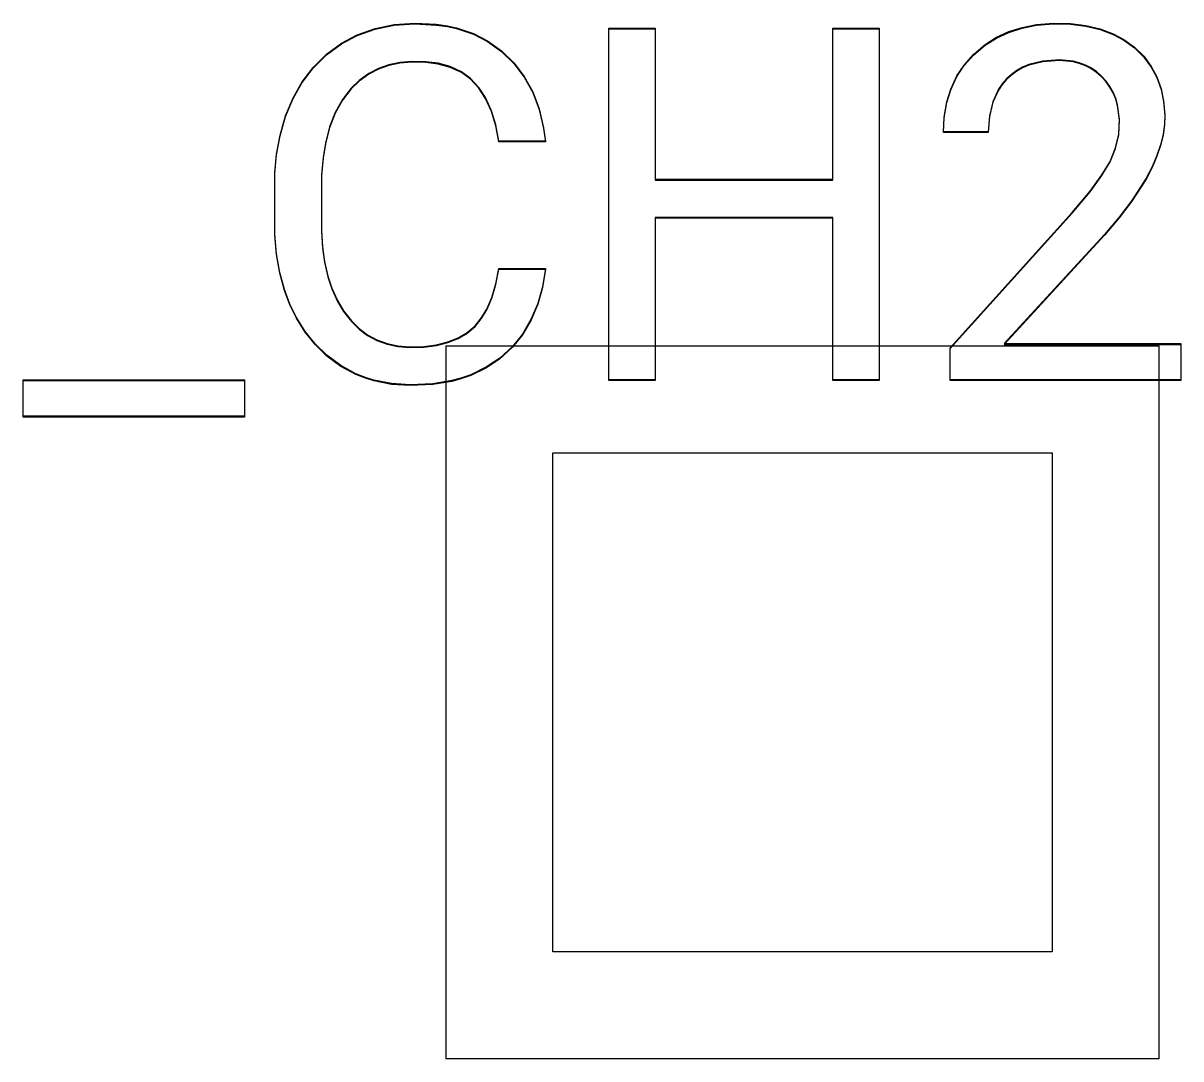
# Model space of a CAD drawing. Header units: inches. Extents: x 3.88 to 7.82, y -6.06 to -2.14.
# Drawn here: x 5.5557 to 5.6835, y -4.7835 to -4.6691 of the extents above; entities that cross this region are included whole.
import ezdxf

# ---------------------------------------------------------------- set-up
doc = ezdxf.new("R2010")
doc.units = ezdxf.units.IN
doc.header["$MEASUREMENT"] = 0
doc.layers.add('F.Silkscreen', color=41, linetype='CONTINUOUS', true_color=0xf2eda1)

msp = doc.modelspace()

# ---------------------------------------------------------------- linework, layer by layer
at = {"layer": 'F.Silkscreen', "linetype": 'CONTINUOUS'}
for p, q in [((5.59255, -4.67037), (5.59453, -4.66966)), ((5.59255, -4.67045), (5.59453, -4.66974)), ((5.59453, -4.66966), (5.59665, -4.66923)), ((5.59453, -4.66974), (5.59665, -4.66931)), ((5.59665, -4.66923), (5.59891, -4.66908)), ((5.59665, -4.66931), (5.59891, -4.66915)), ((5.59891, -4.66908), (5.60129, -4.6692)), ((5.59891, -4.66915), (5.60129, -4.66928)), ((5.60129, -4.6692), (5.60251, -4.66938)), ((5.60129, -4.66928), (5.60251, -4.66946)), ((5.60251, -4.66938), (5.60351, -4.6696)), ((5.60251, -4.66946), (5.60351, -4.66968)), ((5.60351, -4.6696), (5.60539, -4.67023)), ((5.60351, -4.66968), (5.60539, -4.67031)), ((5.62035, -4.70848), (5.62035, -4.66963)), ((5.62035, -4.66963), (5.62547, -4.66963)), ((5.62035, -4.70856), (5.62035, -4.6697)), ((5.62035, -4.6697), (5.62547, -4.6697)), ((5.62547, -4.66963), (5.62547, -4.68632)), ((5.62547, -4.6697), (5.62547, -4.6864)), ((5.64508, -4.68632), (5.64508, -4.66963)), ((5.64508, -4.66963), (5.6502, -4.66963)), ((5.64508, -4.6864), (5.64508, -4.6697)), ((5.64508, -4.6697), (5.6502, -4.6697)), ((5.6502, -4.66963), (5.6502, -4.70848)), ((5.6502, -4.6697), (5.6502, -4.70856)), ((5.66451, -4.67001), (5.66599, -4.66954)), ((5.66451, -4.67009), (5.66599, -4.66962)), ((5.66599, -4.66954), (5.66758, -4.66923)), ((5.66599, -4.66962), (5.66758, -4.66931)), ((5.66758, -4.66923), (5.66946, -4.66908)), ((5.66758, -4.66931), (5.66946, -4.66916)), ((5.66946, -4.66908), (5.67132, -4.66912)), ((5.66946, -4.66916), (5.67132, -4.6692)), ((5.67132, -4.66912), (5.67302, -4.66932)), ((5.67132, -4.6692), (5.67302, -4.6694)), ((5.67302, -4.66932), (5.67459, -4.6697)), ((5.67302, -4.6694), (5.67459, -4.66978)), ((5.67459, -4.6697), (5.67602, -4.67024)), ((5.67459, -4.66978), (5.67602, -4.67032)), ((5.59083, -4.67128), (5.59255, -4.67037)), ((5.59083, -4.67136), (5.59255, -4.67045)), ((5.60539, -4.67023), (5.60695, -4.67102)), ((5.60539, -4.67031), (5.60695, -4.6711)), ((5.60695, -4.67102), (5.6085, -4.67212)), ((5.66189, -4.67143), (5.66314, -4.67064)), ((5.66189, -4.67151), (5.66314, -4.67072)), ((5.66314, -4.67064), (5.66451, -4.67001)), ((5.66314, -4.67072), (5.66451, -4.67009)), ((5.67602, -4.67024), (5.67721, -4.67087)), ((5.67602, -4.67032), (5.67721, -4.67095)), ((5.67721, -4.67087), (5.67838, -4.67174)), ((5.67721, -4.67095), (5.67838, -4.67181)), ((5.58916, -4.6725), (5.59083, -4.67128)), ((5.58916, -4.67258), (5.59083, -4.67136)), ((5.60695, -4.6711), (5.6085, -4.6722)), ((5.6085, -4.67212), (5.60986, -4.67345)), ((5.6085, -4.6722), (5.60986, -4.67353)), ((5.66064, -4.67249), (5.66189, -4.67143)), ((5.66064, -4.67256), (5.66189, -4.67151)), ((5.67838, -4.67174), (5.67941, -4.67274)), ((5.67838, -4.67181), (5.67941, -4.67282)), ((5.58769, -4.67396), (5.58916, -4.6725)), ((5.58769, -4.67404), (5.58916, -4.67258)), ((5.59728, -4.67341), (5.59605, -4.67368)), ((5.59728, -4.67349), (5.59605, -4.67376)), ((5.5986, -4.6733), (5.59728, -4.67341)), ((5.5986, -4.67337), (5.59728, -4.67349)), ((5.60015, -4.67333), (5.5986, -4.6733)), ((5.60015, -4.67341), (5.5986, -4.67337)), ((5.6015, -4.67351), (5.60015, -4.67333)), ((5.6015, -4.67359), (5.60015, -4.67341)), ((5.60281, -4.67388), (5.6015, -4.67351)), ((5.60281, -4.67396), (5.6015, -4.67359)), ((5.60986, -4.67345), (5.61101, -4.67496)), ((5.60986, -4.67353), (5.61101, -4.67504)), ((5.65957, -4.6737), (5.66064, -4.67249)), ((5.65957, -4.67377), (5.66064, -4.67256)), ((5.66825, -4.67326), (5.66671, -4.67365)), ((5.66825, -4.67334), (5.66671, -4.67373)), ((5.6701, -4.67313), (5.66825, -4.67326)), ((5.6701, -4.67321), (5.66825, -4.67334)), ((5.67163, -4.67329), (5.6701, -4.67313)), ((5.67163, -4.67336), (5.6701, -4.67321)), ((5.67229, -4.67345), (5.67163, -4.67329)), ((5.67229, -4.67353), (5.67163, -4.67336)), ((5.67299, -4.67372), (5.67229, -4.67345)), ((5.67299, -4.6738), (5.67229, -4.67353)), ((5.67941, -4.67274), (5.68024, -4.67387)), ((5.67941, -4.67282), (5.68024, -4.67395)), ((5.58649, -4.67554), (5.58769, -4.67396)), ((5.58649, -4.67562), (5.58769, -4.67404)), ((5.59385, -4.67463), (5.59277, -4.67541)), ((5.59385, -4.67471), (5.59277, -4.67549)), ((5.59491, -4.67408), (5.59385, -4.67463)), ((5.59491, -4.67416), (5.59385, -4.67471)), ((5.59605, -4.67368), (5.59491, -4.67408)), ((5.59605, -4.67376), (5.59491, -4.67416)), ((5.60406, -4.67446), (5.60281, -4.67388)), ((5.60406, -4.67454), (5.60281, -4.67396)), ((5.60506, -4.67518), (5.60406, -4.67446)), ((5.60506, -4.67526), (5.60406, -4.67454)), ((5.6581, -4.67635), (5.65878, -4.6749)), ((5.65878, -4.6749), (5.65957, -4.6737)), ((5.65878, -4.67498), (5.65957, -4.67377)), ((5.66479, -4.67473), (5.66425, -4.67522)), ((5.66479, -4.67481), (5.66425, -4.6753)), ((5.66538, -4.6743), (5.66479, -4.67473)), ((5.66538, -4.67438), (5.66479, -4.67481)), ((5.66602, -4.67394), (5.66538, -4.6743)), ((5.66602, -4.67402), (5.66538, -4.67438)), ((5.66671, -4.67365), (5.66602, -4.67394)), ((5.66671, -4.67373), (5.66602, -4.67402)), ((5.67358, -4.67402), (5.67299, -4.67372)), ((5.67358, -4.6741), (5.67299, -4.6738)), ((5.67418, -4.67443), (5.67358, -4.67402)), ((5.67418, -4.67451), (5.67358, -4.6741)), ((5.67475, -4.67492), (5.67418, -4.67443)), ((5.67475, -4.675), (5.67418, -4.67451)), ((5.68024, -4.67387), (5.68084, -4.67499)), ((5.68024, -4.67395), (5.68084, -4.67507)), ((5.58548, -4.67732), (5.58649, -4.67554)), ((5.58548, -4.6774), (5.58649, -4.67562)), ((5.59277, -4.67541), (5.59188, -4.67626)), ((5.59277, -4.67549), (5.59188, -4.67634)), ((5.606, -4.67617), (5.60506, -4.67518)), ((5.606, -4.67625), (5.60506, -4.67526)), ((5.60674, -4.6773), (5.606, -4.67617)), ((5.61101, -4.67496), (5.61194, -4.67666)), ((5.61101, -4.67504), (5.61194, -4.67674)), ((5.6581, -4.67643), (5.65878, -4.67498)), ((5.66378, -4.67577), (5.66337, -4.67638)), ((5.66378, -4.67585), (5.66337, -4.67646)), ((5.66425, -4.67522), (5.66378, -4.67577)), ((5.66425, -4.6753), (5.66378, -4.67585)), ((5.67524, -4.67547), (5.67475, -4.67492)), ((5.67524, -4.67555), (5.67475, -4.675)), ((5.67567, -4.67606), (5.67524, -4.67547)), ((5.67567, -4.67614), (5.67524, -4.67555)), ((5.67602, -4.6767), (5.67567, -4.67606)), ((5.67602, -4.67678), (5.67567, -4.67614)), ((5.68084, -4.67499), (5.68133, -4.67633)), ((5.68084, -4.67507), (5.68133, -4.67641)), ((5.58465, -4.67931), (5.58548, -4.67732)), ((5.58465, -4.67939), (5.58548, -4.6774)), ((5.59188, -4.67626), (5.59092, -4.6775)), ((5.59188, -4.67634), (5.59092, -4.67758)), ((5.60674, -4.67738), (5.606, -4.67625)), ((5.60739, -4.67875), (5.60674, -4.6773)), ((5.60739, -4.67883), (5.60674, -4.67738)), ((5.61194, -4.67666), (5.61265, -4.67855)), ((5.61194, -4.67674), (5.61265, -4.67863)), ((5.65766, -4.67777), (5.6581, -4.67635)), ((5.65766, -4.67785), (5.6581, -4.67643)), ((5.66337, -4.67638), (5.66275, -4.67775)), ((5.66337, -4.67646), (5.66275, -4.67782)), ((5.67631, -4.67738), (5.67602, -4.6767)), ((5.67631, -4.67746), (5.67602, -4.67678)), ((5.67652, -4.67811), (5.67631, -4.67738)), ((5.67652, -4.67818), (5.67631, -4.67746)), ((5.68133, -4.67633), (5.6816, -4.67765)), ((5.68133, -4.67641), (5.6816, -4.67773)), ((5.59092, -4.6775), (5.59013, -4.67893)), ((5.59092, -4.67758), (5.59013, -4.67901)), ((5.61265, -4.67855), (5.61314, -4.68062)), ((5.61265, -4.67863), (5.61314, -4.6807)), ((5.65737, -4.67945), (5.65766, -4.67777)), ((5.65737, -4.67953), (5.65766, -4.67785)), ((5.66275, -4.67775), (5.66237, -4.67931)), ((5.66275, -4.67782), (5.66237, -4.67939)), ((5.67673, -4.67968), (5.67652, -4.67811)), ((5.67673, -4.67976), (5.67652, -4.67818)), ((5.6816, -4.67765), (5.68173, -4.67921)), ((5.6816, -4.67773), (5.68173, -4.67929)), ((5.58404, -4.68144), (5.58465, -4.67931)), ((5.58404, -4.68152), (5.58465, -4.67939)), ((5.59013, -4.67893), (5.5895, -4.68054)), ((5.59013, -4.67901), (5.5895, -4.68062)), ((5.60785, -4.68032), (5.60739, -4.67875)), ((5.60785, -4.6804), (5.60739, -4.67883)), ((5.65728, -4.68108), (5.65737, -4.67945)), ((5.65728, -4.68116), (5.65737, -4.67953)), ((5.66237, -4.67931), (5.66224, -4.68108)), ((5.66237, -4.67939), (5.66224, -4.68116)), ((5.67665, -4.68133), (5.67673, -4.67968)), ((5.67665, -4.68141), (5.67673, -4.67976)), ((5.68173, -4.67921), (5.6817, -4.68023)), ((5.68173, -4.67929), (5.6817, -4.68031)), ((5.5895, -4.68054), (5.58904, -4.68233)), ((5.5895, -4.68062), (5.58904, -4.6824)), ((5.60819, -4.68211), (5.60785, -4.68032)), ((5.60819, -4.68219), (5.60785, -4.6804)), ((5.61314, -4.68062), (5.61335, -4.68211)), ((5.61314, -4.6807), (5.61335, -4.68219)), ((5.66224, -4.68108), (5.65728, -4.68108)), ((5.66224, -4.68116), (5.65728, -4.68116)), ((5.6817, -4.68023), (5.68155, -4.68135)), ((5.6817, -4.68031), (5.68155, -4.68143)), ((5.58365, -4.68355), (5.58404, -4.68144)), ((5.58365, -4.68363), (5.58404, -4.68152)), ((5.58904, -4.68233), (5.58878, -4.68392)), ((5.58904, -4.6824), (5.58878, -4.684)), ((5.61335, -4.68211), (5.60819, -4.68211)), ((5.61335, -4.68219), (5.60819, -4.68219)), ((5.6763, -4.68285), (5.67665, -4.68133)), ((5.6763, -4.68293), (5.67665, -4.68141)), ((5.68127, -4.6825), (5.68087, -4.6837)), ((5.68127, -4.68258), (5.68087, -4.68378)), ((5.68155, -4.68135), (5.68127, -4.6825)), ((5.68155, -4.68143), (5.68127, -4.68258)), ((5.58346, -4.68561), (5.58365, -4.68355)), ((5.58346, -4.68569), (5.58365, -4.68363)), ((5.6757, -4.68434), (5.6763, -4.68285)), ((5.6757, -4.68441), (5.6763, -4.68293)), ((5.68087, -4.6837), (5.68033, -4.68493)), ((5.68087, -4.68378), (5.68033, -4.68501)), ((5.58878, -4.68392), (5.58862, -4.68584)), ((5.58878, -4.684), (5.58862, -4.68591)), ((5.67479, -4.68584), (5.6757, -4.68434)), ((5.67479, -4.68592), (5.6757, -4.68441)), ((5.68033, -4.68493), (5.67967, -4.68621)), ((5.68033, -4.68501), (5.67967, -4.68629)), ((5.58346, -4.69237), (5.58346, -4.68561)), ((5.58346, -4.69245), (5.58346, -4.68569)), ((5.58862, -4.68584), (5.5886, -4.69198)), ((5.58862, -4.68591), (5.5886, -4.69206)), ((5.62547, -4.68632), (5.64508, -4.68632)), ((5.62547, -4.6864), (5.64508, -4.6864)), ((5.67348, -4.68762), (5.67479, -4.68584)), ((5.67348, -4.6877), (5.67479, -4.68592)), ((5.67967, -4.68621), (5.67811, -4.68865)), ((5.67967, -4.68629), (5.67811, -4.68872)), ((5.6715, -4.68998), (5.67348, -4.68762)), ((5.6715, -4.69006), (5.67348, -4.6877)), ((5.67811, -4.68865), (5.67671, -4.6905)), ((5.67811, -4.68872), (5.67671, -4.69058)), ((5.65803, -4.70494), (5.6715, -4.68998)), ((5.65803, -4.70502), (5.6715, -4.69006)), ((5.64508, -4.69053), (5.62547, -4.69053)), ((5.62547, -4.69053), (5.62547, -4.70848)), ((5.64508, -4.69061), (5.62547, -4.69061)), ((5.62547, -4.69061), (5.62547, -4.70856)), ((5.64508, -4.70848), (5.64508, -4.69053)), ((5.64508, -4.70856), (5.64508, -4.69061)), ((5.67671, -4.6905), (5.67508, -4.69243)), ((5.67671, -4.69058), (5.67508, -4.69251)), ((5.58365, -4.69455), (5.58346, -4.69237)), ((5.58365, -4.69463), (5.58346, -4.69245)), ((5.5886, -4.69198), (5.58873, -4.69383)), ((5.5886, -4.69206), (5.58873, -4.69391)), ((5.67508, -4.69243), (5.66398, -4.70447)), ((5.67508, -4.69251), (5.66398, -4.70455)), ((5.58873, -4.69383), (5.58895, -4.69539)), ((5.58873, -4.69391), (5.58895, -4.69547)), ((5.58401, -4.6966), (5.58365, -4.69455)), ((5.58401, -4.69668), (5.58365, -4.69463)), ((5.58452, -4.69851), (5.58401, -4.6966)), ((5.58895, -4.69539), (5.58933, -4.69701)), ((5.58895, -4.69547), (5.58933, -4.69708)), ((5.60785, -4.69786), (5.60819, -4.69616)), ((5.60785, -4.69794), (5.60819, -4.69624)), ((5.60819, -4.69616), (5.61335, -4.69616)), ((5.60819, -4.69624), (5.61335, -4.69624)), ((5.61335, -4.69616), (5.61301, -4.69819)), ((5.61335, -4.69624), (5.61301, -4.69827)), ((5.58452, -4.69859), (5.58401, -4.69668)), ((5.58933, -4.69701), (5.58977, -4.69835)), ((5.58933, -4.69708), (5.58977, -4.69843)), ((5.60741, -4.69936), (5.60785, -4.69786)), ((5.58512, -4.7001), (5.58452, -4.69851)), ((5.58512, -4.70018), (5.58452, -4.69859)), ((5.58977, -4.69835), (5.59039, -4.69972)), ((5.58977, -4.69843), (5.59039, -4.6998)), ((5.60741, -4.69944), (5.60785, -4.69794)), ((5.61301, -4.69819), (5.61249, -4.70005)), ((5.61301, -4.69827), (5.61249, -4.70013)), ((5.58585, -4.70158), (5.58512, -4.7001)), ((5.58585, -4.70166), (5.58512, -4.70018)), ((5.59039, -4.69972), (5.59106, -4.70085)), ((5.59039, -4.6998), (5.59106, -4.70093)), ((5.60686, -4.70066), (5.60741, -4.69936)), ((5.60686, -4.70073), (5.60741, -4.69944)), ((5.61249, -4.70005), (5.61178, -4.70175)), ((5.61249, -4.70013), (5.61178, -4.70183)), ((5.58682, -4.70312), (5.58585, -4.70158)), ((5.58682, -4.7032), (5.58585, -4.70166)), ((5.59106, -4.70085), (5.59191, -4.70196)), ((5.59106, -4.70093), (5.59191, -4.70204)), ((5.60557, -4.70251), (5.60626, -4.70167)), ((5.60557, -4.70259), (5.60626, -4.70174)), ((5.60626, -4.70167), (5.60686, -4.70066)), ((5.60626, -4.70174), (5.60686, -4.70073)), ((5.61178, -4.70175), (5.61079, -4.70342)), ((5.59191, -4.70196), (5.59277, -4.70281)), ((5.59191, -4.70204), (5.59277, -4.70288)), ((5.59277, -4.70281), (5.59371, -4.7035)), ((5.59277, -4.70288), (5.59371, -4.70358)), ((5.60471, -4.70324), (5.60557, -4.70251)), ((5.60471, -4.70332), (5.60557, -4.70259)), ((5.61178, -4.70183), (5.61079, -4.7035)), ((5.58796, -4.70453), (5.58682, -4.70312)), ((5.58796, -4.70461), (5.58682, -4.7032)), ((5.59371, -4.7035), (5.59474, -4.70405)), ((5.59371, -4.70358), (5.59474, -4.70413)), ((5.59474, -4.70405), (5.59585, -4.70446)), ((5.59474, -4.70413), (5.59585, -4.70454)), ((5.60131, -4.70459), (5.60258, -4.70428)), ((5.60258, -4.70428), (5.60372, -4.70383)), ((5.60258, -4.70436), (5.60372, -4.7039)), ((5.60372, -4.70383), (5.60471, -4.70324)), ((5.60372, -4.7039), (5.60471, -4.70332)), ((5.61079, -4.70342), (5.60969, -4.70477)), ((5.61079, -4.7035), (5.60969, -4.70485)), ((5.58922, -4.70576), (5.58796, -4.70453)), ((5.58922, -4.70584), (5.58796, -4.70461)), ((5.59585, -4.70446), (5.59705, -4.70471)), ((5.59585, -4.70454), (5.59705, -4.70479)), ((5.59705, -4.70471), (5.59833, -4.70482)), ((5.59705, -4.70479), (5.59833, -4.7049)), ((5.59833, -4.70482), (5.5999, -4.70478)), ((5.59833, -4.7049), (5.5999, -4.70485)), ((5.5999, -4.70478), (5.60131, -4.70459)), ((5.5999, -4.70485), (5.60131, -4.70467)), ((5.60131, -4.70467), (5.60258, -4.70436)), ((5.60236, -4.70472), (5.60236, -4.78346)), ((5.60236, -4.70472), (5.6811, -4.70472)), ((5.60969, -4.70477), (5.60829, -4.70606)), ((5.60969, -4.70485), (5.60829, -4.70614)), ((5.65803, -4.70848), (5.65803, -4.70494)), ((5.65803, -4.70856), (5.65803, -4.70502)), ((5.66398, -4.70447), (5.6835, -4.70447)), ((5.66398, -4.70455), (5.6835, -4.70455)), ((5.6811, -4.78346), (5.6811, -4.70472)), ((5.6835, -4.70447), (5.6835, -4.70848)), ((5.6835, -4.70455), (5.6835, -4.70856)), ((5.59075, -4.7069), (5.58922, -4.70576)), ((5.59075, -4.70698), (5.58922, -4.70584)), ((5.60829, -4.70606), (5.60685, -4.70705)), ((5.60829, -4.70614), (5.60685, -4.70713)), ((5.59241, -4.7078), (5.59075, -4.7069)), ((5.59241, -4.70787), (5.59075, -4.70698)), ((5.59347, -4.70822), (5.59241, -4.7078)), ((5.59347, -4.7083), (5.59241, -4.70787)), ((5.60511, -4.7079), (5.60401, -4.70829)), ((5.60511, -4.70798), (5.60401, -4.70837)), ((5.60685, -4.70705), (5.60511, -4.7079)), ((5.60685, -4.70713), (5.60511, -4.70798)), ((5.55567, -4.7125), (5.55567, -4.70848)), ((5.55567, -4.70848), (5.58012, -4.70848)), ((5.55567, -4.71258), (5.55567, -4.70856)), ((5.55567, -4.70856), (5.58012, -4.70856)), ((5.58012, -4.70848), (5.58012, -4.7125)), ((5.58012, -4.70856), (5.58012, -4.71258)), ((5.59439, -4.7085), (5.59347, -4.70822)), ((5.59439, -4.70858), (5.59347, -4.7083)), ((5.59633, -4.70889), (5.59439, -4.7085)), ((5.59633, -4.70897), (5.59439, -4.70858)), ((5.59841, -4.70903), (5.59633, -4.70889)), ((5.59841, -4.70911), (5.59633, -4.70897)), ((5.60091, -4.70892), (5.59841, -4.70903)), ((5.60091, -4.709), (5.59841, -4.70911)), ((5.60302, -4.70856), (5.60091, -4.70892)), ((5.60302, -4.70864), (5.60091, -4.709)), ((5.60401, -4.70829), (5.60302, -4.70856)), ((5.60401, -4.70837), (5.60302, -4.70864)), ((5.62547, -4.70848), (5.62035, -4.70848)), ((5.62547, -4.70856), (5.62035, -4.70856)), ((5.6502, -4.70848), (5.64508, -4.70848)), ((5.6502, -4.70856), (5.64508, -4.70856)), ((5.6835, -4.70848), (5.65803, -4.70848)), ((5.6835, -4.70856), (5.65803, -4.70856)), ((5.58012, -4.7125), (5.55567, -4.7125)), ((5.58012, -4.71258), (5.55567, -4.71258)), ((5.61417, -4.71654), (5.66929, -4.71654)), ((5.61417, -4.77165), (5.61417, -4.71654)), ((5.66929, -4.71654), (5.66929, -4.77165)), ((5.66929, -4.77165), (5.61417, -4.77165)), ((5.6811, -4.78346), (5.60236, -4.78346))]:
    msp.add_line(p, q, dxfattribs=at)

doc.saveas('drawing.dxf')
